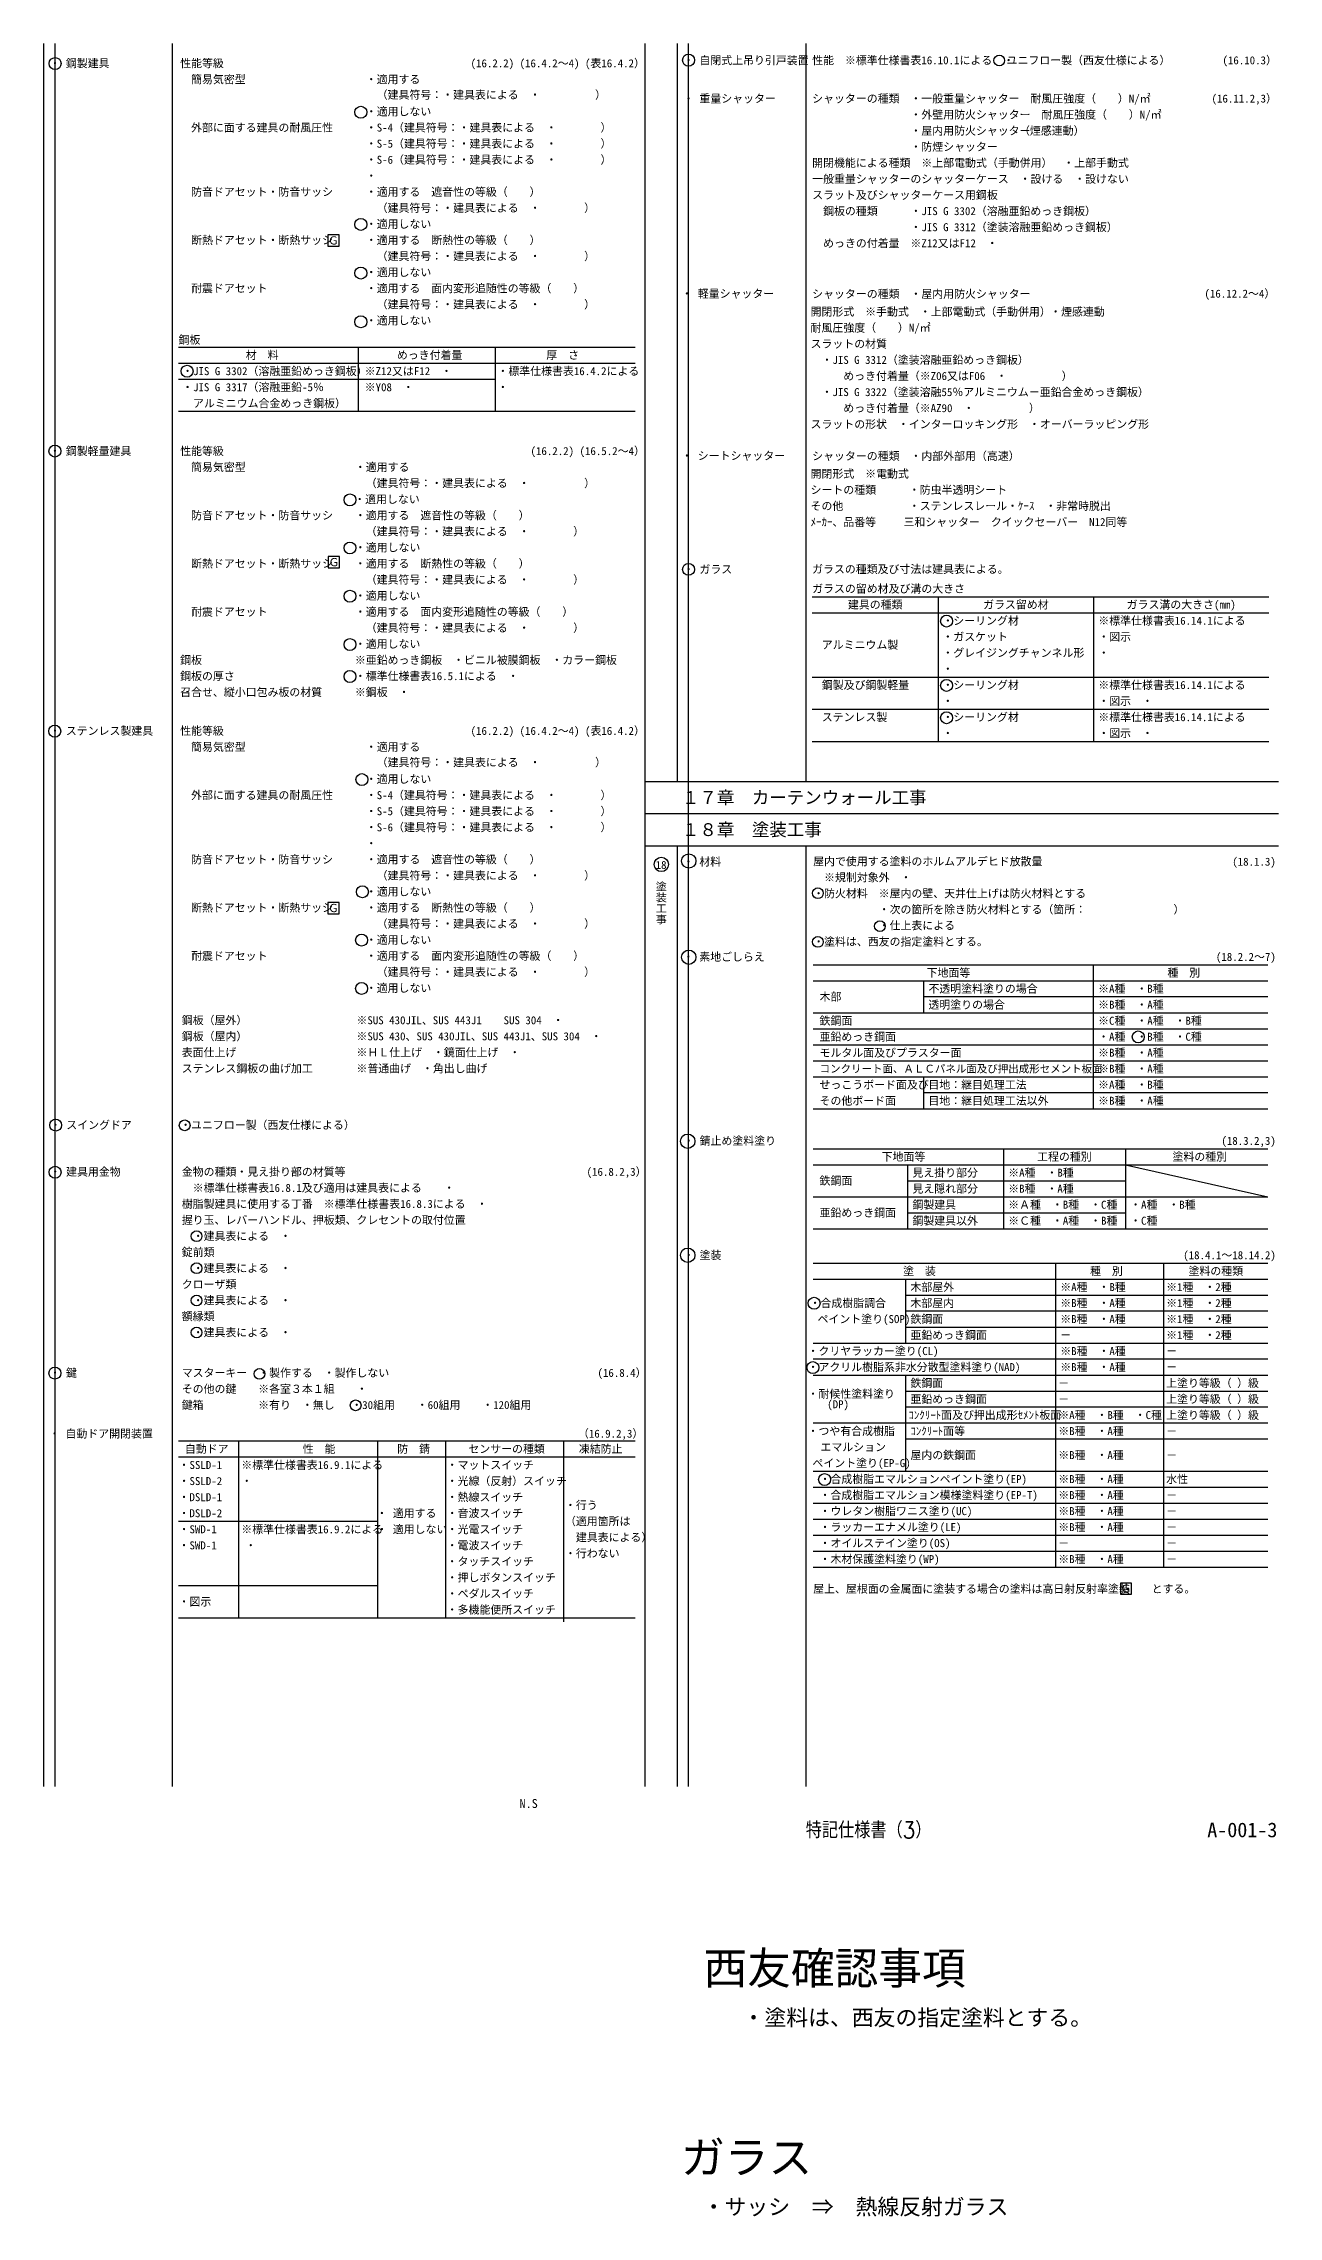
# Model space of a CAD drawing. Header units: millimetres. Extents: x 1 to 4376, y -95 to 584.
# Drawn here: x 2211 to 2597, y -95 to 584 of the extents above; entities that cross this region are included whole.
import ezdxf
from ezdxf.enums import TextEntityAlignment as Align

# ---------------------------------------------------------------- set-up
doc = ezdxf.new("R2010")
doc.units = ezdxf.units.MM
doc.header["$LTSCALE"] = 0.2
doc.layers.get('Defpoints').update_dxf_attribs({"color": 40})
for name, color, linetype in [('A_タイトル枠', 7, 'Continuous'), ('中枠', 6, 'Continuous'), ('文字', 7, 'Continuous'), ('文字2', 2, 'Continuous'), ('枠内記述', 3, 'Continuous'), ('表', 4, 'Continuous')]:
    doc.layers.add(name, color=color, linetype=linetype)
doc.styles.add('@ＭＳ ゴシック', font='@MS Gothic.ttf', dxfattribs={"width": 0.85})
doc.styles.add('_Gothic_', font='MS Gothic.ttf', dxfattribs={"height": 1})
doc.styles.get("Standard").update_dxf_attribs({"font": 'simplex.shx', "width": 0.8, "height": 700, "bigfont": 'extfont2.shx'})
doc.styles.add('ゴシック', font='MS Gothic.ttf', dxfattribs={"height": 4})
doc.styles.add('ＭＳ ゴシック', font='MS Gothic.ttf')

msp = doc.modelspace()

# ---------------------------------------------------------------- linework, layer by layer
msp.add_lwpolyline([(2547.17, 99.61), (2550.67, 99.61), (2550.67, 103.11), (2547.17, 103.11)], close=True)
at = {"layer": 'Defpoints', "color": 251}
for p, q in [((2214.35, 584.14), (2214.35, 39.52)), ((2412.23, 584.14), (2412.23, 39.52))]:
    msp.add_line(p, q, dxfattribs=at)
at = {"layer": 'Defpoints'}
for centre, radius in [((2492.9, 403.69), 1.87), ((2492.9, 373.47), 1.87), ((2214.37, 369.28), 1.87), ((2310.3, 354.15), 1.87), ((2310.46, 319.09), 1.87), ((2310.21, 303.99), 1.87), ((2452.71, 303.45), 1.68), ((2310.21, 288.9), 1.87)]:
    msp.add_circle(centre, radius, dxfattribs=at)
at = {"layer": '中枠'}
for p, q in [((2210.85, 584.14), (2210.85, 39.52)), ((2251.03, 584.14), (2251.03, 39.52)), ((2398.69, 584.14), (2398.69, 39.52)), ((2408.73, 584.14), (2408.73, 353.58)), ((2448.91, 584.14), (2448.91, 353.58)), ((2398.69, 353.58), (2596.57, 353.58)), ((2398.69, 343.54), (2596.57, 343.54)), ((2398.69, 333.5), (2596.57, 333.5)), ((2408.73, 333.5), (2408.73, 39.52)), ((2448.91, 333.5), (2448.91, 39.52))]:
    msp.add_line(p, q, dxfattribs=at)
at = {"layer": '文字'}
msp.add_line((2548.73, 233.78), (2593.23, 223.78), dxfattribs=at)
for points in [[(2299.64, 520.81), (2303.16, 520.81), (2303.16, 524.33), (2299.64, 524.33)], [(2299.79, 420.3), (2303.31, 420.3), (2303.31, 423.82), (2299.79, 423.82)], [(2299.64, 312.24), (2303.16, 312.24), (2303.16, 315.76), (2299.64, 315.76)]]:
    msp.add_lwpolyline(points, close=True, dxfattribs=at)
at = {"layer": '文字2'}
for centre, radius in [((2214.49, 577.86), 1.87), ((2412.31, 578.92), 1.87), ((2509.35, 578.81), 1.68), ((2309.97, 562.64), 1.87), ((2309.97, 527.61), 1.87), ((2309.97, 512.4), 1.87), ((2309.97, 497.18), 1.87), ((2255.7, 481.74), 1.87), ((2214.43, 456.8), 1.87), ((2306.58, 441.55), 1.87), ((2306.58, 426.51), 1.87), ((2412.31, 419.84), 1.87), ((2306.58, 411.44), 1.87), ((2306.58, 396.35), 1.87), ((2306.58, 386.36), 1.87), ((2492.9, 383.59), 1.87), ((2403.8, 327.64), 2.24), ((2412.4, 328.73), 2.24), ((2452.71, 318.65), 1.68), ((2472.09, 308.36), 1.68), ((2412.4, 298.67), 2.24), ((2552.76, 273.76), 1.87), ((2214.66, 246.2), 1.87), ((2254.95, 246.13), 1.68), ((2412.06, 241.16), 2.24), ((2214.49, 231.47), 1.87), ((2258.68, 211.49), 1.68), ((2412.06, 205.54), 2.24), ((2258.68, 201.48), 1.68), ((2258.68, 191.4), 1.68), ((2451.53, 190.53), 1.87), ((2258.68, 181.4), 1.68), ((2214.42, 168.71), 1.87), ((2278.31, 168.48), 1.68), ((2451.15, 170.45), 1.87), ((2308.34, 158.66), 1.68), ((2454.82, 135.47), 1.87)]:
    msp.add_circle(centre, radius, dxfattribs=at)
at = {"layer": '表'}
for p, q in [((2253.04, 489.3), (2395.67, 489.3)), ((2309.17, 489.3), (2309.17, 469.21)), ((2351.87, 489.3), (2351.87, 469.21)), ((2253.04, 484.27), (2395.67, 484.27)), ((2253.04, 479.25), (2351.87, 479.25)), ((2253.04, 469.21), (2395.67, 469.21)), ((2450.92, 411.28), (2593.55, 411.28)), ((2490.29, 411.28), (2490.29, 366.08)), ((2538.81, 411.28), (2538.81, 366.08)), ((2450.92, 406.25), (2593.55, 406.25)), ((2450.92, 386.16), (2593.55, 386.16)), ((2450.92, 376.12), (2593.55, 376.12)), ((2450.92, 366.08), (2593.55, 366.08)), ((2451.23, 296.26), (2593.23, 296.26)), ((2538.73, 296.26), (2538.73, 251.26)), ((2451.23, 291.26), (2593.23, 291.26)), ((2485.73, 291.26), (2485.73, 281.26)), ((2593.23, 286.26), (2485.73, 286.26)), ((2451.23, 281.26), (2593.23, 281.26)), ((2451.23, 276.26), (2593.23, 276.26)), ((2451.23, 271.26), (2593.23, 271.26)), ((2451.23, 266.26), (2593.23, 266.26)), ((2451.23, 261.26), (2593.23, 261.26)), ((2485.73, 261.26), (2485.73, 251.26)), ((2451.23, 251.26), (2593.23, 251.26)), ((2593.23, 256.26), (2485.73, 256.26)), ((2451.23, 238.78), (2593.23, 238.78)), ((2510.65, 238.78), (2510.65, 213.78)), ((2548.73, 238.78), (2548.73, 213.78)), ((2451.23, 233.78), (2593.23, 233.78)), ((2480.73, 233.78), (2480.73, 213.78)), ((2480.73, 228.78), (2548.73, 228.78)), ((2451.23, 223.78), (2593.23, 223.78)), ((2480.73, 218.78), (2548.73, 218.78)), ((2451.23, 213.78), (2593.23, 213.78)), ((2451.23, 203.06), (2593.23, 203.06)), ((2451.23, 198.06), (2593.23, 198.06)), ((2480.11, 198.06), (2480.11, 178.06)), ((2526.9, 203.06), (2526.9, 108.06)), ((2560.61, 203.06), (2560.61, 108.06)), ((2480.11, 193.06), (2593.23, 193.06)), ((2593.23, 188.06), (2480.11, 188.06)), ((2451.23, 178.06), (2593.23, 178.06)), ((2480.11, 183.06), (2593.23, 183.06)), ((2593.23, 173.06), (2451.23, 173.06)), ((2451.23, 168.06), (2593.23, 168.06)), ((2480.11, 168.06), (2480.11, 138.06)), ((2480.11, 163.06), (2593.23, 163.06)), ((2593.23, 158.06), (2480.11, 158.06)), ((2593.23, 153.06), (2451.23, 153.06)), ((2253.04, 147.54), (2395.67, 147.54)), ((2271.75, 147.54), (2271.75, 92.3)), ((2315.22, 147.54), (2315.22, 92.3)), ((2336.4, 147.54), (2336.4, 92.3)), ((2373.32, 91.04), (2373.32, 147.54)), ((2593.23, 148.06), (2480.11, 148.06)), ((2253.04, 142.52), (2395.67, 142.52)), ((2451.23, 138.06), (2593.23, 138.06)), ((2451.23, 133.06), (2593.23, 133.06)), ((2253.04, 122.43), (2315.22, 122.43)), ((2451.23, 128.06), (2593.23, 128.06)), ((2451.23, 123.06), (2593.23, 123.06)), ((2451.23, 118.06), (2593.23, 118.06)), ((2451.23, 113.06), (2593.23, 113.06)), ((2253.04, 102.34), (2315.22, 102.34)), ((2451.23, 108.06), (2593.23, 108.06)), ((2253.04, 92.3), (2395.67, 92.3))]:
    msp.add_line(p, q, dxfattribs=at)

# ---------------------------------------------------------------- texts
at = {"style": 'ＭＳ ゴシック'}
msp.add_text('Ｇ', height=2.5, dxfattribs=at).set_placement((2548.92, 101.36), align=Align.MIDDLE_CENTER)
at = {"layer": 'A_タイトル枠', "color": 3, "width": 0.9}
msp.add_text('特記仕様書（3）', height=5.1, dxfattribs=at).set_placement((2468.55, 25.94), align=Align.MIDDLE_CENTER)
at = {"layer": '文字', "style": 'ＭＳ ゴシック'}
for s, height, p in [('・ 鋼製建具', 2.5, (2212.73, 577.94)), ('性能等級', 2.5, (2253.54, 577.94)), ('・ 自閉式上吊り引戸装置', 2.5, (2410.6, 578.88)), ('性能\u3000※標準仕様書表16.10.1による\u3000・', 2.5, (2450.92, 578.88)), ('ユニフロー製（西友仕様による）', 2.5, (2511.64, 578.88)), ('\u3000簡易気密型\u3000\u3000\u3000\u3000\u3000\u3000\u3000\u3000\u3000  \u3000・適用する', 2.5, (2253.54, 572.92)), ('\u3000\u3000\u3000\u3000\u3000\u3000\u3000\u3000\u3000\u3000\u3000\u3000\u3000\u3000\u3000\u3000\u3000・適用しない', 2.5, (2253.54, 562.87)), ('\u3000\u3000\u3000\u3000\u3000\u3000\u3000\u3000\u3000\u3000\u3000\u3000\u3000\u3000\u3000\u3000\u3000\u3000（建具符号：・建具表による\u3000・\u3000\u3000\u3000\u3000\u3000）', 2.5, (2253.54, 568.1)), ('・ 重量シャッター', 2.5, (2410.6, 566.92)), ('シャッターの種類\u3000・一般重量シャッター\u3000耐風圧強度（\u3000\u3000）N/㎡', 2.5, (2450.92, 566.92)), ('\u3000\u3000\u3000\u3000\u3000\u3000\u3000\u3000\u3000・外壁用防火シャッター\u3000耐風圧強度（\u3000\u3000）N/㎡', 2.5, (2450.92, 561.9)), ('\u3000外部に面する建具の耐風圧性\u3000\u3000\u3000・S-4（建具符号：・建具表による\u3000・\u3000\u3000\u3000\u3000）', 2.5, (2253.54, 557.85)), ('\u3000\u3000\u3000\u3000\u3000\u3000\u3000\u3000\u3000・屋内用防火シャッター', 2.5, (2450.92, 556.87)), ('（煙感連動）', 2.5, (2515.52, 556.87)), ('\u3000\u3000\u3000\u3000\u3000\u3000\u3000\u3000\u3000\u3000\u3000\u3000\u3000\u3000\u3000\u3000\u3000・S-5（建具符号：・建具表による\u3000・\u3000\u3000\u3000\u3000）', 2.5, (2253.54, 552.83)), ('\u3000\u3000\u3000\u3000\u3000\u3000\u3000\u3000\u3000・防煙シャッター', 2.5, (2450.92, 551.85)), ('\u3000\u3000\u3000\u3000\u3000\u3000\u3000\u3000\u3000\u3000\u3000\u3000\u3000\u3000\u3000\u3000\u3000・S-6（建具符号：・建具表による\u3000・\u3000\u3000\u3000\u3000）', 2.5, (2253.54, 547.81)), ('\u3000\u3000\u3000\u3000\u3000\u3000\u3000\u3000\u3000\u3000\u3000\u3000\u3000\u3000\u3000\u3000\u3000・', 2.5, (2253.54, 542.78)), ('一般重量シャッターのシャッターケース\u3000・設ける\u3000・設けない', 2.5, (2450.92, 541.81)), ('開閉機能による種類\u3000※上部電動式（手動併用）\u3000・上部手動式', 2.5, (2450.92, 546.83)), ('\u3000防音ドアセット・防音サッシ\u3000\u3000\u3000・適用する\u3000遮音性の等級（\u3000\u3000）', 2.5, (2253.54, 537.76)), ('スラット及びシャッターケース用鋼板', 2.5, (2450.92, 536.79)), ('\u3000\u3000\u3000\u3000\u3000\u3000\u3000\u3000\u3000\u3000\u3000\u3000\u3000\u3000\u3000\u3000\u3000\u3000（建具符号：・建具表による\u3000・\u3000\u3000\u3000\u3000）', 2.5, (2253.54, 532.74)), ('\u3000鋼板の種類\u3000\u3000\u3000・JIS G 3302（溶融亜鉛めっき鋼板）', 2.5, (2450.92, 531.76)), ('\u3000断熱ドアセット・断熱サッシ\u3000\u3000\u3000・適用する\u3000断熱性の等級（\u3000\u3000）', 2.5, (2253.54, 522.69)), ('\u3000\u3000\u3000\u3000\u3000\u3000\u3000\u3000\u3000\u3000\u3000\u3000\u3000\u3000\u3000\u3000\u3000・適用しない', 2.5, (2253.54, 527.72)), ('\u3000めっきの付着量\u3000※Z12又はF12\u3000・', 2.5, (2450.92, 521.72)), ('\u3000\u3000\u3000\u3000\u3000\u3000\u3000\u3000\u3000・JIS G 3312（塗装溶融亜鉛めっき鋼板）', 2.5, (2450.92, 526.74)), ('\u3000\u3000\u3000\u3000\u3000\u3000\u3000\u3000\u3000\u3000\u3000\u3000\u3000\u3000\u3000\u3000\u3000\u3000（建具符号：・建具表による\u3000・\u3000\u3000\u3000\u3000）', 2.5, (2253.54, 517.67)), ('\u3000耐震ドアセット\u3000\u3000\u3000\u3000\u3000\u3000\u3000\u3000\u3000・適用する\u3000面内変形追随性の等級（\u3000\u3000）', 2.5, (2253.54, 507.63)), ('\u3000\u3000\u3000\u3000\u3000\u3000\u3000\u3000\u3000\u3000\u3000\u3000\u3000\u3000\u3000\u3000\u3000・適用しない', 2.5, (2253.54, 512.65)), ('\u3000\u3000\u3000\u3000\u3000\u3000\u3000\u3000\u3000\u3000\u3000\u3000\u3000\u3000\u3000\u3000\u3000\u3000（建具符号：・建具表による\u3000・\u3000\u3000\u3000\u3000）', 2.5, (2253.54, 502.61)), ('・ 軽量シャッター', 2.5, (2410.09, 505.97)), ('シャッターの種類\u3000・屋内用防火シャッター', 2.5, (2450.92, 505.88)), ('\u3000\u3000\u3000\u3000\u3000\u3000\u3000\u3000\u3000\u3000\u3000\u3000\u3000\u3000\u3000\u3000\u3000・適用しない', 2.5, (2253.54, 497.58)), ('耐風圧強度（\u3000\u3000）N/㎡', 2.5, (2450.42, 495.31)), ('開閉形式\u3000※手動式\u3000・上部電動式（手動併用）', 2.5, (2450.42, 500.33)), ('・煙感連動', 2.5, (2525.25, 500.33)), ('鋼板', 2.5, (2253.04, 491.56)), ('スラットの材質', 2.5, (2450.42, 490.29)), ('・JIS G 3302（溶融亜鉛めっき鋼板）', 2.5, (2254.15, 481.76)), ('※Z12又はF12\u3000・', 2.5, (2311.17, 481.76)), ('・標準仕様書表16.4.2による', 2.5, (2352.62, 481.76)), ('\u3000・JIS G 3312（塗装溶融亜鉛めっき鋼板）', 2.5, (2450.42, 485.27)), ('・JIS G 3317（溶融亜鉛-5％', 2.5, (2254.15, 476.74)), ('※Y08\u3000・', 2.5, (2311.17, 476.74)), ('・', 2.5, (2352.62, 476.74)), ('\u3000・JIS G 3322（塗装溶融55％アルミニウム－亜鉛合金めっき鋼板）', 2.5, (2450.42, 475.22)), ('\u3000\u3000\u3000めっき付着量（※Z06又はF06\u3000・\u3000\u3000\u3000\u3000\u3000）', 2.5, (2450.42, 480.24)), ('\u3000アルミニウム合金めっき鋼板）', 2.5, (2254.15, 471.72)), ('\u3000\u3000\u3000めっき付着量（※AZ90\u3000・\u3000\u3000\u3000\u3000\u3000）', 2.5, (2450.42, 470.2)), ('スラットの形状\u3000・インターロッキング形\u3000・オーバーラッピング形', 2.5, (2450.42, 465.18)), ('・ 鋼製軽量建具', 2.5, (2212.73, 456.79)), ('性能等級', 2.5, (2253.54, 456.79)), ('・ シートシャッター', 2.5, (2410.09, 455.33)), ('シャッターの種類\u3000・内部外部用（高速）', 2.5, (2450.92, 455.24)), ('\u3000簡易気密型\u3000\u3000\u3000\u3000\u3000\u3000\u3000\u3000\u3000  ・適用する', 2.5, (2253.54, 451.77)), ('\u3000\u3000\u3000\u3000\u3000\u3000\u3000\u3000\u3000\u3000\u3000\u3000\u3000\u3000\u3000\u3000\u3000（建具符号：・建具表による\u3000・\u3000\u3000\u3000\u3000\u3000）', 2.5, (2253.54, 446.75)), ('開閉形式\u3000※電動式\u3000', 2.5, (2450.42, 449.69)), ('\u3000\u3000\u3000\u3000\u3000\u3000\u3000\u3000\u3000\u3000\u3000\u3000\u3000\u3000\u3000・適用しない', 2.5, (2256.75, 441.73)), ('シートの種類\u3000\u3000\u3000・防虫半透明シート', 2.5, (2450.42, 444.67)), ('\u3000防音ドアセット・防音サッシ\u3000\u3000・適用する\u3000遮音性の等級（\u3000\u3000）', 2.5, (2253.54, 436.7)), ('ﾒｰｶｰ、品番等', 2.5, (2450.42, 434.62)), ('その他\u3000\u3000\u3000\u3000\u3000\u3000・ステンレスレール・ｹｰｽ\u3000・非常時脱出', 2.5, (2450.42, 439.64)), ('三和シャッター\u3000クイックセーバー\u3000N12同等', 2.5, (2479.45, 434.62)), ('\u3000\u3000\u3000\u3000\u3000\u3000\u3000\u3000\u3000\u3000\u3000\u3000\u3000\u3000\u3000\u3000・適用しない', 2.5, (2253.54, 426.66)), ('\u3000\u3000\u3000\u3000\u3000\u3000\u3000\u3000\u3000\u3000\u3000\u3000\u3000\u3000\u3000\u3000\u3000（建具符号：・建具表による\u3000・\u3000\u3000\u3000\u3000）', 2.5, (2253.54, 431.68)), ('\u3000断熱ドアセット・断熱サッシ\u3000\u3000・適用する\u3000断熱性の等級（\u3000\u3000）', 2.5, (2253.54, 421.64)), ('・ ガラス', 2.5, (2410.6, 419.84)), ('ガラスの種類及び寸法は建具表による。', 2.5, (2450.9, 419.89)), ('\u3000\u3000\u3000\u3000\u3000\u3000\u3000\u3000\u3000\u3000\u3000\u3000\u3000\u3000\u3000\u3000\u3000（建具符号：・建具表による\u3000・\u3000\u3000\u3000\u3000）', 2.5, (2253.54, 416.61)), ('ガラスの留め材及び溝の大きさ', 2.5, (2450.92, 413.79)), ('\u3000耐震ドアセット\u3000\u3000\u3000\u3000\u3000\u3000\u3000\u3000・適用する\u3000面内変形追随性の等級（\u3000\u3000）', 2.5, (2253.54, 406.57)), ('\u3000\u3000\u3000\u3000\u3000\u3000\u3000\u3000\u3000\u3000\u3000\u3000\u3000\u3000\u3000\u3000・適用しない', 2.5, (2253.54, 411.59)), ('\u3000\u3000\u3000\u3000\u3000\u3000\u3000\u3000\u3000\u3000\u3000\u3000\u3000\u3000\u3000\u3000\u3000（建具符号：・建具表による\u3000・\u3000\u3000\u3000\u3000）', 2.5, (2253.54, 401.55)), ('・シーリング材', 2.5, (2491.59, 403.79)), ('※標準仕様書表16.14.1による', 2.5, (2540.29, 403.79)), ('\u3000\u3000\u3000\u3000\u3000\u3000\u3000\u3000\u3000\u3000\u3000\u3000\u3000\u3000\u3000\u3000・適用しない', 2.5, (2253.54, 396.52)), ('アルミニウム製', 2.5, (2453.93, 396.26)), ('・ガスケット', 2.5, (2491.59, 398.77)), ('・グレイジングチャンネル形', 2.5, (2491.59, 393.75)), ('・図示', 2.5, (2540.29, 398.77)), ('・', 2.5, (2540.29, 393.75)), ('鋼板\u3000\u3000\u3000\u3000\u3000\u3000\u3000\u3000\u3000\u3000\u3000\u3000\u3000\u3000※亜鉛めっき鋼板\u3000・ビニル被膜鋼板\u3000・カラー鋼板', 2.5, (2253.54, 391.5)), ('鋼板の厚さ\u3000\u3000\u3000\u3000\u3000\u3000\u3000\u3000\u3000\u3000\u3000・標準仕様書表16.5.1による\u3000・', 2.5, (2253.54, 386.48)), ('・', 2.5, (2491.59, 388.72)), ('召合せ、縦小口包み板の材質\u3000\u3000\u3000※鋼板\u3000・', 2.5, (2253.54, 381.46)), ('鋼製及び鋼製軽量', 2.5, (2453.93, 383.7)), ('・シーリング材', 2.5, (2491.59, 383.7)), ('※標準仕様書表16.14.1による', 2.5, (2540.29, 383.7)), ('ステンレス製', 2.5, (2453.93, 373.66)), ('・', 2.5, (2491.59, 378.68)), ('・シーリング材', 2.5, (2491.59, 373.66)), ('※標準仕様書表16.14.1による', 2.5, (2540.29, 373.66)), ('・図示\u3000・', 2.5, (2540.29, 378.68)), ('・ ステンレス製建具', 2.5, (2212.73, 369.37)), ('性能等級', 2.5, (2253.54, 369.37)), ('・', 2.5, (2491.59, 368.64)), ('・図示\u3000・', 2.5, (2540.29, 368.64)), ('\u3000簡易気密型\u3000\u3000\u3000\u3000\u3000\u3000\u3000\u3000\u3000  \u3000・適用する', 2.5, (2253.54, 364.35)), ('\u3000\u3000\u3000\u3000\u3000\u3000\u3000\u3000\u3000\u3000\u3000\u3000\u3000\u3000\u3000\u3000\u3000\u3000（建具符号：・建具表による\u3000・\u3000\u3000\u3000\u3000\u3000）', 2.5, (2253.54, 359.53)), ('\u3000\u3000\u3000\u3000\u3000\u3000\u3000\u3000\u3000\u3000\u3000\u3000\u3000\u3000\u3000\u3000\u3000・適用しない', 2.5, (2253.54, 354.31)), ('\u3000外部に面する建具の耐風圧性\u3000\u3000\u3000・S-4（建具符号：・建具表による\u3000・\u3000\u3000\u3000\u3000）', 2.5, (2253.54, 349.28)), ('\u3000\u3000\u3000\u3000\u3000\u3000\u3000\u3000\u3000\u3000\u3000\u3000\u3000\u3000\u3000\u3000\u3000・S-5（建具符号：・建具表による\u3000・\u3000\u3000\u3000\u3000）', 2.5, (2253.54, 344.26)), ('\u3000\u3000\u3000\u3000\u3000\u3000\u3000\u3000\u3000\u3000\u3000\u3000\u3000\u3000\u3000\u3000\u3000・S-6（建具符号：・建具表による\u3000・\u3000\u3000\u3000\u3000）', 2.5, (2253.54, 339.24)), ('\u3000\u3000\u3000\u3000\u3000\u3000\u3000\u3000\u3000\u3000\u3000\u3000\u3000\u3000\u3000\u3000\u3000・', 2.5, (2253.54, 334.22)), ('\u3000防音ドアセット・防音サッシ\u3000\u3000\u3000・適用する\u3000遮音性の等級（\u3000\u3000）', 2.5, (2253.54, 329.2)), ('・ 材料', 2.5, (2410.56, 328.5)), ('屋内で使用する塗料のホルムアルデヒド放散量', 2.5, (2451.23, 328.58)), ('\u3000\u3000\u3000\u3000\u3000\u3000\u3000\u3000\u3000\u3000\u3000\u3000\u3000\u3000\u3000\u3000\u3000・適用しない', 2.5, (2253.54, 319.15)), ('\u3000\u3000\u3000\u3000\u3000\u3000\u3000\u3000\u3000\u3000\u3000\u3000\u3000\u3000\u3000\u3000\u3000\u3000（建具符号：・建具表による\u3000・\u3000\u3000\u3000\u3000）', 2.5, (2253.54, 324.17)), ('・防火材料\u3000※屋内の壁、天井仕上げは防火材料とする', 2.5, (2451.23, 318.58)), ('\u3000※規制対象外\u3000・', 2.5, (2451.23, 323.58)), ('\u3000断熱ドアセット・断熱サッシ\u3000\u3000\u3000・適用する\u3000断熱性の等級（\u3000\u3000）', 2.5, (2253.54, 314.13)), ('\u3000\u3000\u3000\u3000\u3000\u3000・次の箇所を除き防火材料とする（箇所：\u3000\u3000\u3000\u3000\u3000\u3000\u3000\u3000）', 2.5, (2451.23, 313.58)), ('\u3000\u3000\u3000\u3000\u3000\u3000\u3000\u3000\u3000\u3000\u3000\u3000\u3000\u3000\u3000\u3000\u3000・適用しない', 2.5, (2253.54, 304.08)), ('\u3000\u3000\u3000\u3000\u3000\u3000\u3000\u3000\u3000\u3000\u3000\u3000\u3000\u3000\u3000\u3000\u3000\u3000（建具符号：・建具表による\u3000・\u3000\u3000\u3000\u3000）', 2.5, (2253.54, 309.11)), ('\u3000\u3000\u3000\u3000\u3000\u3000・仕上表による', 2.5, (2451.23, 308.58)), ('\u3000耐震ドアセット\u3000\u3000\u3000\u3000\u3000\u3000\u3000\u3000\u3000・適用する\u3000面内変形追随性の等級（\u3000\u3000）', 2.5, (2253.54, 299.06)), ('・ 素地ごしらえ', 2.5, (2410.56, 298.76)), ('・塗料は、西友の指定塗料とする。', 2.5, (2451.23, 303.52)), ('\u3000\u3000\u3000\u3000\u3000\u3000\u3000\u3000\u3000\u3000\u3000\u3000\u3000\u3000\u3000\u3000\u3000\u3000（建具符号：・建具表による\u3000・\u3000\u3000\u3000\u3000）', 2.5, (2253.54, 294.04)), ('\u3000\u3000\u3000\u3000\u3000\u3000\u3000\u3000\u3000\u3000\u3000\u3000\u3000\u3000\u3000\u3000\u3000・適用しない', 2.5, (2253.54, 289.02)), ('木部', 2.5, (2453.23, 286.31)), ('透明塗りの場合', 2.5, (2487.23, 283.81)), ('不透明塗料塗りの場合', 2.5, (2487.23, 288.81)), ('※A種\u3000・B種', 2.5, (2540.23, 288.81)), ('※B種\u3000・A種', 2.5, (2540.23, 283.81)), ('鋼板（屋外）\u3000\u3000\u3000\u3000\u3000\u3000\u3000\u3000\u3000\u3000※SUS 430JIL、SUS 443J1\u3000\u3000SUS 304\u3000・', 2.5, (2254.04, 278.96)), ('鉄鋼面', 2.5, (2453.23, 278.81)), ('※C種\u3000・A種\u3000・B種', 2.5, (2540.23, 278.81)), ('鋼板（屋内）\u3000\u3000\u3000\u3000\u3000\u3000\u3000\u3000\u3000\u3000※SUS 430、SUS 430JIL、SUS 443J1、SUS 304\u3000・', 2.5, (2254.04, 273.94)), ('亜鉛めっき鋼面', 2.5, (2453.23, 273.81)), ('・A種\u3000・B種\u3000・C種', 2.5, (2540.23, 273.81)), ('表面仕上げ\u3000\u3000\u3000\u3000\u3000\u3000\u3000\u3000\u3000\u3000\u3000※ＨＬ仕上げ\u3000・鏡面仕上げ\u3000・', 2.5, (2254.04, 268.92)), ('ステンレス鋼板の曲げ加工\u3000\u3000\u3000\u3000※普通曲げ\u3000・角出し曲げ', 2.5, (2254.04, 263.9)), ('モルタル面及びプラスター面', 2.5, (2453.23, 268.81)), ('コンクリート面、ＡＬＣパネル面及び押出成形セメント板面', 2.4, (2453.23, 263.81)), ('※B種\u3000・A種', 2.5, (2540.23, 268.81)), ('※B種\u3000・A種', 2.5, (2540.23, 263.81)), ('せっこうボード面及び', 2.5, (2453.23, 258.81)), ('目地：継目処理工法', 2.5, (2487.23, 258.81)), ('※A種\u3000・B種', 2.5, (2540.23, 258.81)), ('その他ボード面', 2.5, (2453.23, 253.81)), ('目地：継目処理工法以外', 2.5, (2487.23, 253.81)), ('※B種\u3000・A種', 2.5, (2540.23, 253.81)), ('・ スイングドア', 2.5, (2212.88, 246.23)), ('・ユニフロー製（西友仕様による）', 2.5, (2253.53, 246.23)), ('・ 錆止め塗料塗り', 2.5, (2410.66, 241.28)), ('・ 建具用金物', 2.5, (2212.8, 231.61)), ('金物の種類・見え掛り部の材質等', 2.5, (2254.04, 231.61)), ('見え掛り部分', 2.5, (2482.23, 231.33)), ('※A種\u3000・B種', 2.5, (2512.15, 231.33)), ('\u3000※標準仕様書表16.8.1及び適用は建具表による\u3000\u3000・\u3000', 2.5, (2254.04, 226.59)), ('鉄鋼面', 2.5, (2453.23, 228.83)), ('見え隠れ部分', 2.5, (2482.23, 226.33)), ('※B種\u3000・A種', 2.5, (2512.15, 226.33)), ('握り玉、レバーハンドル、押板類、クレセントの取付位置\u3000', 2.5, (2254.04, 216.55)), ('樹脂製建具に使用する丁番\u3000※標準仕様書表16.8.3による\u3000・', 2.5, (2254.04, 221.57)), ('亜鉛めっき鋼面', 2.5, (2453.23, 218.83)), ('鋼製建具', 2.5, (2482.23, 221.33)), ('鋼製建具以外', 2.5, (2482.23, 216.33)), ('※Ａ種\u3000・B種\u3000・C種', 2.5, (2512.15, 221.33)), ('※Ｃ種\u3000・A種\u3000・B種', 2.5, (2512.15, 216.33)), ('・A種\u3000・B種', 2.5, (2550.23, 221.33)), ('・C種', 2.5, (2550.23, 216.33)), ('\u3000・建具表による\u3000・', 2.5, (2254.04, 211.52)), ('錠前類', 2.5, (2254.04, 206.5)), ('・ 塗装', 2.5, (2410.66, 205.56)), ('クローザ類', 2.5, (2254.04, 196.46)), ('\u3000・建具表による\u3000・', 2.5, (2254.04, 201.48)), ('木部屋外', 2.5, (2481.61, 195.6)), ('※A種\u3000・B種', 2.5, (2528.4, 195.6)), ('※1種\u3000・2種', 2.5, (2561.48, 195.6)), ('\u3000・建具表による\u3000・', 2.5, (2254.04, 191.43)), ('・合成樹脂調合', 2.5, (2450.11, 190.6)), ('木部屋内', 2.5, (2481.61, 190.6)), ('※B種\u3000・A種', 2.5, (2528.4, 190.6)), ('※1種\u3000・2種', 2.5, (2561.48, 190.6)), ('額縁類', 2.5, (2254.04, 186.45)), ('ペイント塗り(SOP)', 2.5, (2452.61, 185.6)), ('鉄鋼面', 2.5, (2481.61, 185.6)), ('※B種\u3000・A種', 2.5, (2528.4, 185.6)), ('※1種\u3000・2種', 2.5, (2561.48, 185.6)), ('\u3000・建具表による\u3000・', 2.5, (2254.04, 181.43)), ('・クリヤラッカー塗り(CL)', 2.5, (2449.48, 175.6)), ('亜鉛めっき鋼面', 2.5, (2481.61, 180.6)), ('－', 2.5, (2528.4, 180.6)), ('※B種\u3000・A種', 2.5, (2528.4, 175.6)), ('※1種\u3000・2種', 2.5, (2561.48, 180.6)), ('・ 鍵', 2.5, (2212.76, 168.8)), ('マスターキー\u3000・製作する\u3000・製作しない', 2.5, (2254.04, 168.8)), ('・アクリル樹脂系非水分散型塗料塗り(NAD)', 2.5, (2449.48, 170.6)), ('※B種\u3000・A種', 2.5, (2528.4, 170.6)), ('－', 2.5, (2561.48, 175.6)), ('－', 2.5, (2561.48, 170.6)), ('その他の鍵\u3000\u3000※各室３本１組\u3000\u3000・', 2.5, (2254.04, 163.78)), ('・耐候性塗料塗り', 2.5, (2449.48, 162.23)), ('鉄鋼面', 2.5, (2481.61, 165.6)), ('－', 2.5, (2527.78, 165.6)), ('上塗り等級（ ）級', 2.5, (2561.48, 165.6)), ('鍵箱\u3000\u3000\u3000\u3000\u3000※有り\u3000・無し', 2.5, (2254.04, 158.75)), ('・30組用\u3000\u3000・60組用\u3000\u3000・120組用', 2.5, (2306.98, 158.75)), ('(DP)', 2.5, (2455.62, 158.98)), ('ｺﾝｸﾘｰﾄ面及び押出成形ｾﾒﾝﾄ板面', 2.5, (2480.98, 155.6)), ('亜鉛めっき鋼面', 2.5, (2481.61, 160.6)), ('－', 2.5, (2527.78, 160.6)), ('※A種\u3000・B種\u3000・C種', 2.5, (2527.78, 155.6)), ('上塗り等級（ ）級', 2.5, (2561.48, 160.6)), ('上塗り等級（ ）級', 2.5, (2561.48, 155.6)), ('・ 自動ドア開閉装置', 2.5, (2212.62, 149.8)), ('・つや有合成樹脂', 2.5, (2449.48, 150.6)), ('ｺﾝｸﾘｰﾄ面等', 2.5, (2481.61, 150.6)), ('※B種\u3000・A種', 2.5, (2527.78, 150.6)), ('－', 2.5, (2561.48, 150.6)), ('\u3000エマルション', 2.5, (2450.11, 145.6)), ('屋内の鉄鋼面', 2.5, (2481.61, 143.1)), ('※B種\u3000・A種', 2.5, (2527.78, 143.1)), ('－', 2.5, (2561.48, 143.1)), ('・SSLD-1', 2.5, (2253.04, 140.01)), ('・SSLD-2', 2.5, (2253.04, 134.99)), ('※標準仕様書表16.9.1による', 2.5, (2272.63, 140.01)), ('・マットスイッチ', 2.5, (2336.78, 140.01)), ('・光線（反射）スイッチ', 2.5, (2336.78, 134.99)), ('\u3000ぺイント塗り(EP-G)', 2.5, (2447.61, 140.6)), ('・合成樹脂エマルションペイント塗り(EP)', 2.5, (2453.23, 135.6)), ('※B種\u3000・A種', 2.5, (2527.78, 135.6)), ('水性', 2.5, (2561.48, 135.6)), ('・DSLD-1', 2.5, (2253.04, 129.96)), ('・', 2.5, (2272.63, 134.99)), ('・熱線スイッチ', 2.5, (2336.78, 129.96)), ('・行う', 2.5, (2373.71, 127.45)), ('・合成樹脂エマルション模様塗料塗り(EP-T)', 2.5, (2453.23, 130.6)), ('※B種\u3000・A種', 2.5, (2527.78, 130.6)), ('－', 2.5, (2561.48, 130.6)), ('・DSLD-2', 2.5, (2253.04, 124.94)), ('・ 適用する', 2.5, (2314.84, 124.94)), ('・音波スイッチ', 2.5, (2336.78, 124.94)), ('（適用箇所は', 2.5, (2373.71, 122.43)), ('・ウレタン樹脂ワニス塗り(UC)', 2.5, (2453.23, 125.6)), ('・ラッカーエナメル塗り(LE)', 2.5, (2453.23, 120.6)), ('※B種\u3000・A種', 2.5, (2527.78, 125.6)), ('－', 2.5, (2561.48, 125.6)), ('・SWD-1', 2.5, (2253.04, 119.92)), ('・SWD-1', 2.5, (2253.04, 114.9)), ('※標準仕様書表16.9.2による', 2.5, (2272.63, 119.92)), ('・ 適用しない', 2.5, (2314.84, 119.92)), ('・光電スイッチ', 2.5, (2336.78, 119.92)), ('・電波スイッチ', 2.5, (2336.78, 114.9)), ('\u3000建具表による）', 2.5, (2373.71, 117.41)), ('・オイルステイン塗り(OS)', 2.5, (2453.23, 115.6)), ('－', 2.5, (2527.78, 115.6)), ('※B種\u3000・A種', 2.5, (2527.78, 120.6)), ('－', 2.5, (2561.48, 120.6)), ('－', 2.5, (2561.48, 115.6)), ('・', 2.5, (2273.88, 114.9)), ('・タッチスイッチ', 2.5, (2336.76, 109.87)), ('・行わない', 2.5, (2373.71, 112.39)), ('・木材保護塗料塗り(WP)', 2.5, (2453.23, 110.6)), ('※B種\u3000・A種', 2.5, (2527.78, 110.6)), ('－', 2.5, (2561.48, 110.6)), ('・押しボタンスイッチ', 2.5, (2336.78, 104.85)), ('屋上、屋根面の金属面に塗装する場合の塗料は高日射反射率塗装\u3000\u3000とする。', 2.5, (2451.23, 101.31)), ('・図示', 2.5, (2253.04, 97.32)), ('・ペダルスイッチ', 2.5, (2336.78, 99.83)), ('・多機能便所スイッチ', 2.5, (2336.78, 94.81)), ('西友確認事項', 10, (2417.01, -17.2)), ('・塗料は、西友の指定塗料とする。', 5, (2429.2, -32.62)), ('ガラス', 10, (2410, -76.31)), ('・サッシ\u3000⇒\u3000熱線反射ガラス', 5, (2416.75, -91.73))]:
    msp.add_text(s, height=height, dxfattribs=at).set_placement(p, align=Align.MIDDLE_LEFT)
for s, p in [('(16.2.2) (16.4.2～4) (表16.4.2）', (2398.69, 577.94)), ('(16.10.3）', (2596.07, 578.88)), ('(16.11.2,3）', (2596.07, 566.92)), ('(16.12.2～4）', (2595.56, 505.97)), ('(16.2.2) (16.5.2～4）', (2398.69, 456.79)), ('(16.2.2) (16.4.2～4) (表16.4.2）', (2398.69, 369.37)), ('(18.1.3)', (2595.73, 328.5)), ('(18.2.2～7)', (2595.73, 298.76)), ('(18.3.2,3)', (2595.73, 241.28)), ('(16.8.2,3）', (2399.19, 231.61)), ('(18.4.1～18.14.2)', (2595.73, 205.56)), ('(16.8.4）', (2399.19, 168.8)), ('（16.9.2,3）', (2398.19, 149.8))]:
    msp.add_text(s, height=2.5, dxfattribs=at).set_placement(p, align=Align.MIDDLE_RIGHT)
for s, p in [('Ｇ', (2301.4, 522.57)), ('材\u3000料', (2279.16, 486.78)), ('めっき付着量', (2331.46, 486.78)), ('厚\u3000さ', (2373.02, 486.78)), ('Ｇ', (2301.55, 422.06)), ('建具の種類', (2470.61, 408.81)), ('ガラス留め材', (2514.55, 408.81)), ('ガラス溝の大きさ(mm)', (2566.18, 408.81)), ('18', (2403.73, 327.47)), ('Ｇ', (2301.4, 314)), ('下地面等', (2493.48, 293.81)), ('種\u3000別', (2566.98, 293.81)), ('下地面等', (2479.44, 236.33)), ('工程の種別', (2529.69, 236.33)), ('塗料の種別', (2571.98, 236.33)), ('塗\u3000装', (2484.44, 200.6)), ('種\u3000別', (2542.82, 200.6)), ('塗料の種類', (2576.98, 200.6)), ('自動ドア', (2261.83, 145.03)), ('性\u3000能', (2296.94, 145.03)), ('防\u3000錆', (2326.44, 145.03)), ('センサーの種類', (2355.49, 145.03)), ('凍結防止', (2384.87, 145.03))]:
    msp.add_text(s, height=2.5, dxfattribs=at).set_placement(p, align=Align.MIDDLE_CENTER)
at = {"layer": '文字', "color": 7, "lineweight": -3, "style": '_Gothic_'}
for s, p in [('１７章\u3000カーテンウォール工事', (2410.27, 348.56)), ('１８章\u3000塗装工事', (2410.27, 338.52))]:
    msp.add_text(s, height=4, dxfattribs=at).set_placement(p, align=Align.MIDDLE_LEFT)
at = {"layer": '文字', "style": '@ＭＳ ゴシック'}
msp.add_text('塗装工事', height=2.5, rotation=270, dxfattribs=at).set_placement((2403.73, 322.47), align=Align.MIDDLE_LEFT)
at = {"layer": '枠内記述', "linetype": 'ByBlock', "lineweight": -2, "style": 'ゴシック'}
msp.add_text('N.S', height=2.8, dxfattribs=at).set_placement((2359.51, 32.85))
at = {"layer": '枠内記述', "style": 'ゴシック'}
msp.add_text('A-001-3', height=4.6, dxfattribs=at).set_placement((2574.31, 23.71))

doc.saveas('drawing.dxf')
